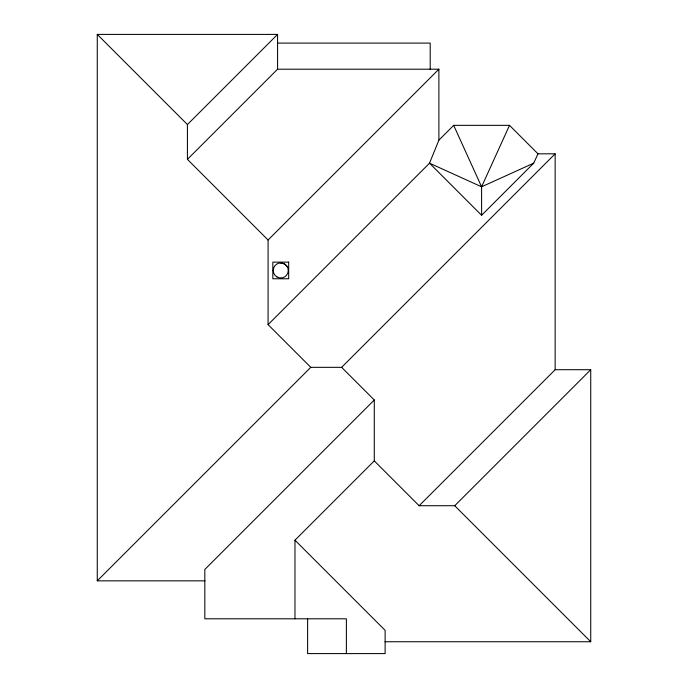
<?xml version="1.0" encoding="UTF-8"?>
<svg xmlns="http://www.w3.org/2000/svg" width="688" height="688" viewBox="0 0 688 688"><rect width="100%" height="100%" fill="white"/><g stroke="black" fill="none" stroke-linecap="round" stroke-linejoin="round"><path stroke-width="1.03" d="M438.892 140.146L429.518 163.194L268.079 324.624L310.787 367.332L341.626 367.332L555.147 153.811L537.973 153.811L509.507 125.345L453.693 125.345L438.892 140.146L438.892 69.196L277.574 69.196L187.42 159.349L268.079 240.009L268.079 324.624M537.973 153.811L533.733 163.142L481.6 186.809L429.518 163.168L481.6 215.275L481.6 186.809L509.507 125.345M187.42 159.349L187.42 124.554L277.574 34.4L277.574 69.196M268.079 240.009L438.892 69.196M204.981 580.844L97.266 580.844L310.787 367.332M481.6 215.275L533.733 163.142M341.626 367.332L374.289 399.986L204.818 569.458L204.818 618.804L346.374 618.804L346.374 653.6M294.971 618.804L294.971 540.2L374.289 460.883L374.289 399.986M374.289 460.883L419.13 505.723L555.147 369.705L555.147 153.811M419.13 505.723L454.716 505.723L590.734 369.705L555.147 369.705M97.266 580.844L97.266 34.4L277.574 34.4M277.419 43.095L430.198 43.095L430.198 69.462M384.996 641.741L590.734 641.741L590.734 369.705M280.756 262.928L284.522 263.934L287.274 266.695M97.266 34.4L187.42 124.554M454.716 505.723L590.734 641.741M294.971 540.2L385.125 630.354L385.125 653.6L307.622 653.6L307.622 618.589M453.693 125.345L481.6 186.809M288.685 262.137L272.826 262.137L272.826 278.769L288.685 278.769L288.685 262.137M276.997 276.972A7.525 7.525 0 0 0 288.281 270.453A7.525 7.525 0 0 0 276.997 263.934A7.525 7.525 0 0 0 276.997 276.972"/></g></svg>
